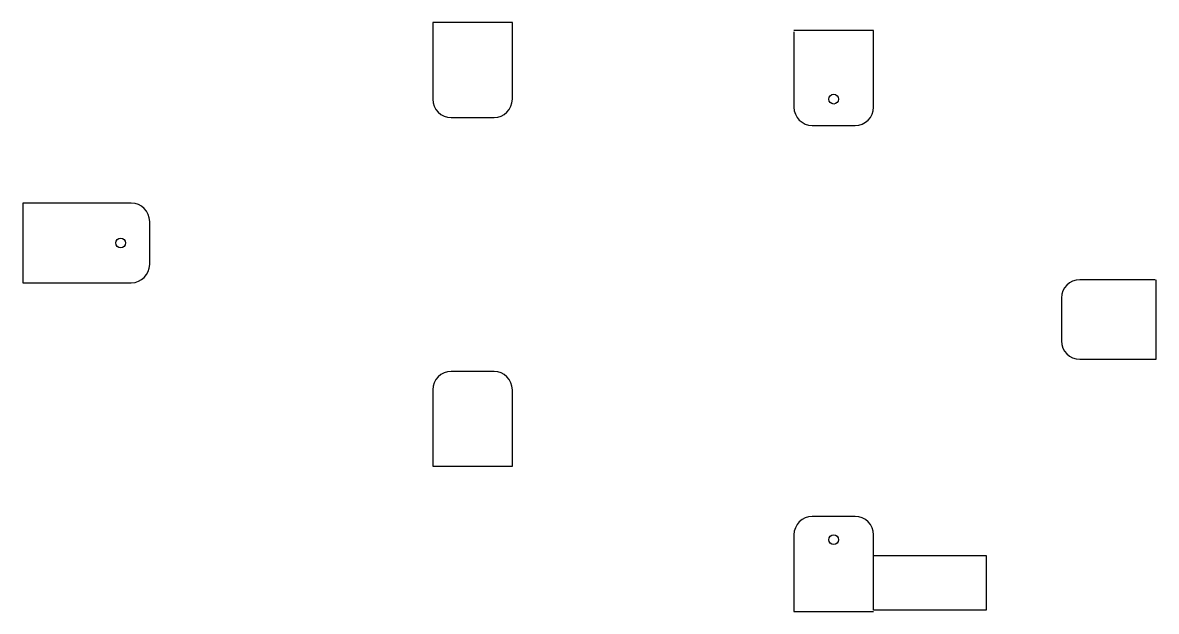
# Model space of a CAD drawing. Extents: x 4 to 189, y -158 to -62.
import ezdxf

# ---------------------------------------------------------------- set-up
doc = ezdxf.new("R2010")
doc.units = 0
doc.layers.add('BLACK', color=7, linetype='CONTINUOUS')

msp = doc.modelspace()

# ---------------------------------------------------------------- linework, layer by layer
at = {"layer": 'BLACK', "linetype": 'CONTINUOUS'}
for p, q in [((83.5, -62), (70.5, -62)), ((70.5, -62), (70.5, -74.5)), ((83.5, -74.5), (83.5, -62)), ((142.5, -63.3), (129.5, -63.3)), ((129.5, -63.5), (129.5, -64)), ((129.5, -63.8), (129.5, -75.8)), ((142.5, -75.8), (142.5, -63.3)), ((73.5, -77.5), (80.5, -77.5)), ((132.5, -78.8), (139.5, -78.8)), ((3.5, -91.5), (3.5, -104.5)), ((21.25, -91.5), (3.5, -91.5)), ((24.25, -101.5), (24.25, -94.5)), ((3.5, -104.5), (21.25, -104.5)), ((188.2, -104), (176.2, -104)), ((188.5, -104), (188, -104)), ((188.7, -117), (188.7, -104)), ((173.2, -107), (173.2, -114)), ((176.2, -117), (188.7, -117)), ((80.5, -119), (73.5, -119)), ((70.5, -122), (70.5, -134.5)), ((83.5, -134.5), (83.5, -122)), ((83.5, -133.25), (83.5, -132.75)), ((70.5, -134.5), (83.5, -134.5)), ((139.5, -142.7), (132.5, -142.7)), ((129.5, -145.7), (129.5, -158.2)), ((142.5, -157.7), (142.5, -145.7)), ((142.5, -149.1), (160.9, -149.1)), ((142.5, -158), (142.5, -149.1)), ((160.9, -149.1), (160.9, -158)), ((129.5, -158.2), (142.5, -158.2)), ((142.5, -158), (142.5, -157.5)), ((160.9, -158), (142.5, -158))]:
    msp.add_line(p, q, dxfattribs=at)
at = {"layer": 'BLACK'}
for centre in [(136, -74.5), (19.5, -98), (136, -146.5)]:
    msp.add_circle(centre, 0.8, dxfattribs=at)
for centre, start, end in [((73.5, -74.5), -180, -90), ((80.5, -74.5), -90, 0), ((132.5, -75.8), -180, -90), ((139.5, -75.8), -90, 0), ((21.25, -94.5), 0, 90), ((21.25, -101.5), -90, 0), ((176.2, -107), 90, 180), ((176.2, -114), -180, -90), ((73.5, -122), 90, 180), ((80.5, -122), 0, 90), ((132.5, -145.7), 90, 180), ((139.5, -145.7), 0, 90)]:
    msp.add_arc(centre, 3, start, end, dxfattribs=at)

doc.saveas('drawing.dxf')
